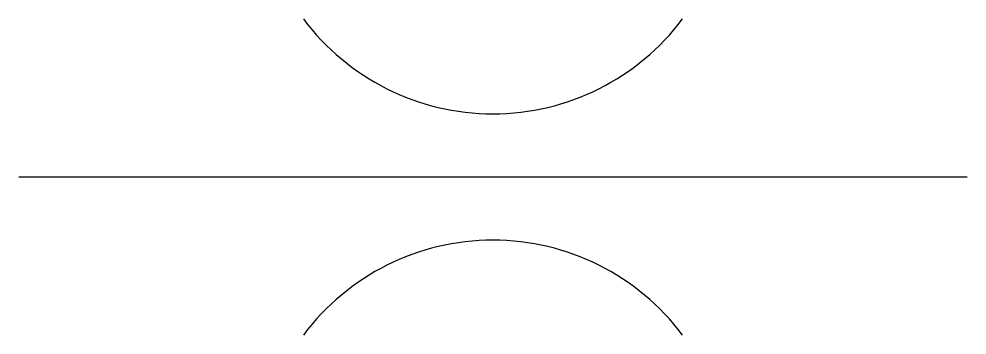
# Model space of a CAD drawing. Header units: millimetres. Extents: x 122.2 to 137.2, y -90.6 to -85.6.
import ezdxf

# ---------------------------------------------------------------- set-up
doc = ezdxf.new("R2010")
doc.units = ezdxf.units.MM
doc.linetypes.add('K5LT_BASIC', pattern=[0])

msp = doc.modelspace()

# ---------------------------------------------------------------- linework, layer by layer
at = {"color": 1, "linetype": 'K5LT_BASIC'}
msp.add_line((122.21, -88.106), (137.21, -88.106), dxfattribs=at)
for centre, start, end in [((129.71, -83.356), 216.8699, 323.1301), ((129.71, -92.856), 36.8699, 143.1301)]:
    msp.add_arc(centre, 3.75, start, end, dxfattribs=at)

doc.saveas('drawing.dxf')
